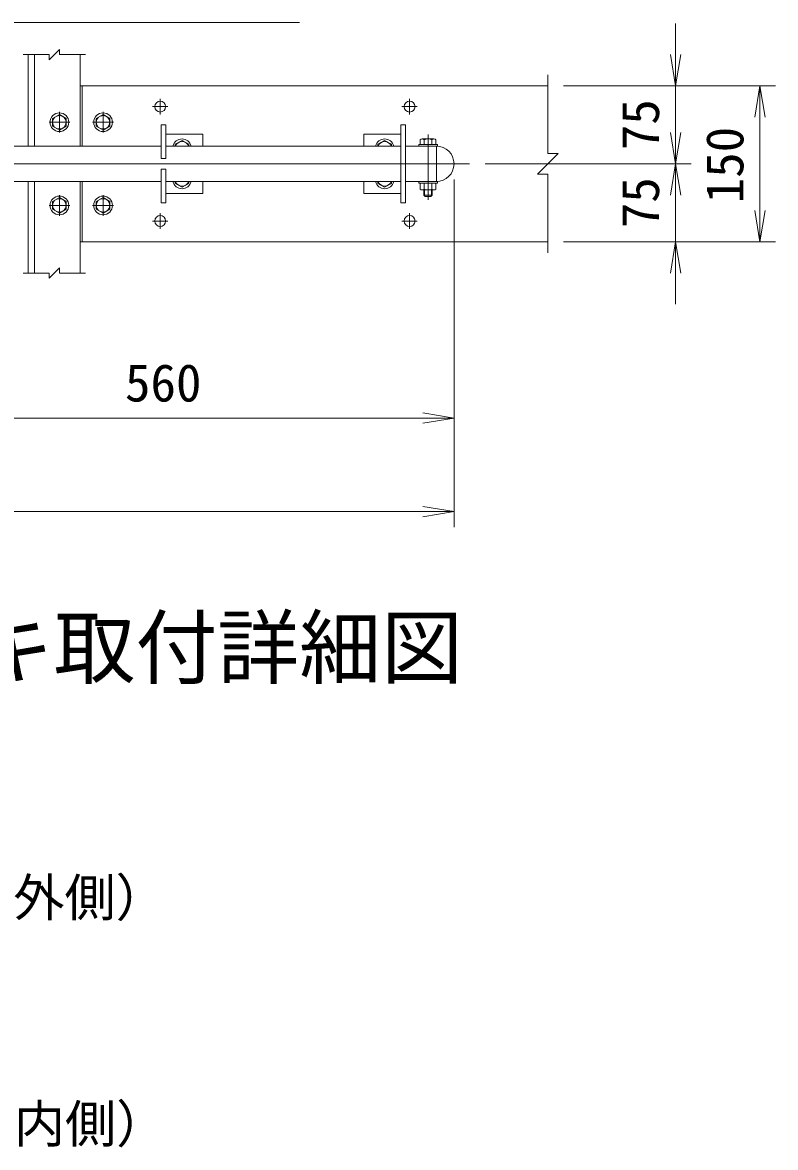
# Model space of a CAD drawing. Units: millimetres, scale not verified, with parts at other scales. Extents: x -6300 to 6300, y -4455 to 4455.
# Drawn here: x 3283 to 4732, y 549 to 2713 of the extents above; entities that cross this region are included whole.
import ezdxf
from ezdxf.enums import TextEntityAlignment as Align

# ---------------------------------------------------------------- set-up
doc = ezdxf.new("R2010")
doc.units = ezdxf.units.MM
doc.header["$LTSCALE"] = 30
doc.linetypes.add('DASHED', pattern=[7.5, 6, -1.5])
doc.linetypes.add('USER1', pattern=[50.8, 31.75, -6.35, 6.35, -6.35])
for name, color, linetype, lineweight in [('0-0_D-TTL-TXT', 7, 'Continuous', 18), ('0-1_D-STR1', 1, 'Continuous', 18), ('0-2_D-BMK', 2, 'USER1', 13), ('0-6_D-STR-DIM', 7, 'Continuous', 9), ('0-7_0', 7, 'Continuous', 9), ('0-8_D-STR-TXT', 7, 'Continuous', 9), ('0-9_D-STR3', 3, 'Continuous', 13)]:
    doc.layers.add(name, color=color, linetype=linetype, lineweight=lineweight)
doc.styles.add('ＭＳ ゴシック', font='')
doc.styles.get('ＭＳ ゴシック').set_extended_font_data('MS Gothic')

# ---------------------------------------------------------------- blocks, each defined once
blk = doc.blocks.new('_Open')
at = {"layer": '0-7_0'}
blk.add_line((-30, 5), (0, 0), dxfattribs=at)
blk.add_lwpolyline([(-30, -5), (0, 0), (-30, 0)], dxfattribs=at)
blk = doc.blocks.new('U29')
at = {"layer": '0-2_D-BMK'}
for p, q in [((300, 0), (-300, 0)), ((0, -300), (0, 300))]:
    blk.add_line(p, q, dxfattribs=at)
at = {"layer": '0-9_D-STR3'}
blk.add_lwpolyline([(194.9, 112.5), (0, 225), (-194.9, 112.5), (-194.9, -112.5), (0, -225), (194.9, -112.5)], close=True, dxfattribs=at)
for radius in [270, 194.9]:
    blk.add_circle((0, 0), radius, dxfattribs=at)

msp = doc.modelspace()

# ---------------------------------------------------------------- linework, layer by layer
at = {"layer": '0-1_D-STR1'}
for p, q in [((3293.74, 2475.25), (3293.74, 2651.25)), ((3393.74, 2475.25), (3393.74, 2651.25)), ((3393.74, 2591.25), (4293.74, 2591.25)), ((3397.74, 2591.25), (3397.74, 2475.25)), ((3293.74, 2231.25), (3293.74, 2407.25)), ((3393.74, 2231.25), (3393.74, 2407.25)), ((3397.74, 2407.25), (3397.74, 2291.25)), ((3393.74, 2291.25), (4293.74, 2291.25))]:
    msp.add_line(p, q, dxfattribs=at)
at = {"layer": '0-1_D-STR1', "linetype": 'DASHED'}
for p, q in [((3305.74, 2475.25), (3305.74, 2651.25)), ((3305.74, 2231.25), (3305.74, 2407.25))]:
    msp.add_line(p, q, dxfattribs=at)
at = {"layer": '0-2_D-BMK'}
for p, q in [((3547.74, 2566.13), (3547.74, 2536.37)), ((4027.74, 2566.13), (4027.74, 2536.37)), ((3562.62, 2551.25), (3532.86, 2551.25)), ((4042.62, 2551.25), (4012.86, 2551.25)), ((4063.24, 2497.74), (4063.24, 2371.94)), ((4143.24, 2441.25), (2283.24, 2441.25)), ((3547.74, 2316.37), (3547.74, 2346.13)), ((4027.74, 2346.13), (4027.74, 2316.37)), ((3562.62, 2331.25), (3532.86, 2331.25)), ((4042.62, 2331.25), (4012.86, 2331.25))]:
    msp.add_line(p, q, dxfattribs=at)
at = {"layer": '0-6_D-STR-DIM'}
for p, q in [((4539.71, 2651.25), (4539.71, 2711.25)), ((3333.74, 2641.25), (3353.74, 2661.25)), ((3353.74, 2651.25), (3353.74, 2661.25)), ((3283.74, 2651.25), (3333.74, 2651.25)), ((3333.74, 2641.25), (3333.74, 2651.25)), ((3353.74, 2651.25), (3403.74, 2651.25)), ((4293.74, 2461.25), (4293.74, 2612.22)), ((4323.74, 2591.25), (4569.71, 2591.25)), ((4323.74, 2591.25), (4732.02, 2591.25)), ((4539.71, 2591.25), (4539.71, 2441.25)), ((4539.71, 2501.25), (4539.71, 2561.25)), ((4702.02, 2531.25), (4702.02, 2351.25)), ((4273.74, 2421.25), (4313.74, 2461.25)), ((4293.74, 2461.25), (4313.74, 2461.25)), ((4173.24, 2441.25), (4569.71, 2441.25)), ((4173.24, 2441.25), (4569.71, 2441.25)), ((4539.71, 2441.25), (4539.71, 2291.25)), ((4113.24, 2411.25), (4113.24, 1922.32)), ((4113.24, 2411.25), (4113.24, 1742.32)), ((4273.74, 2421.25), (4293.74, 2421.25)), ((4293.74, 2270.28), (4293.74, 2421.25)), ((4539.71, 2381.25), (4539.71, 2321.25)), ((4323.74, 2291.25), (4569.71, 2291.25)), ((4323.74, 2291.25), (4732.02, 2291.25)), ((3283.74, 2231.25), (3333.74, 2231.25)), ((3333.74, 2221.25), (3353.74, 2241.25)), ((3333.74, 2221.25), (3333.74, 2231.25)), ((3353.74, 2231.25), (3353.74, 2241.25)), ((3353.74, 2231.25), (3403.74, 2231.25)), ((4539.71, 2231.25), (4539.71, 2171.25)), ((3053.24, 1952.32), (4053.24, 1952.32)), ((2373.24, 1772.32), (4053.24, 1772.32))]:
    msp.add_line(p, q, dxfattribs=at)
at = {"layer": '0-8_D-STR-TXT'}
msp.add_lwpolyline([(3815.85, 2713.06), (2779.58, 2713.06), (2653.39, 2477.01)], dxfattribs=at)
at = {"layer": '0-9_D-STR3'}
for p, q in [((3549.74, 2516.25), (3549.74, 2451.28)), ((3549.74, 2516.25), (3558.74, 2516.25)), ((3558.74, 2516.25), (3558.74, 2451.28)), ((4010.74, 2516.25), (4010.74, 2366.25)), ((4019.74, 2516.25), (4010.74, 2516.25)), ((4019.74, 2516.25), (4019.74, 2366.25)), ((3558.74, 2498.25), (3629.74, 2498.25)), ((3629.74, 2498.25), (3629.74, 2475.25)), ((3939.74, 2498.25), (3939.74, 2475.25)), ((4010.74, 2498.25), (3939.74, 2498.25)), ((4074.5, 2489.45), (4051.99, 2489.45)), ((3549.74, 2475.25), (2997.74, 2475.25)), ((4010.74, 2475.25), (3558.74, 2475.25)), ((3589.74, 2486.25), (3576.74, 2478.76)), ((3576.74, 2478.76), (3576.74, 2475.25)), ((3589.74, 2486.25), (3602.74, 2478.76)), ((3602.74, 2478.76), (3602.74, 2475.25)), ((3979.74, 2486.25), (3966.74, 2478.76)), ((3966.74, 2478.76), (3966.74, 2475.25)), ((3979.74, 2486.25), (3992.74, 2478.76)), ((3992.74, 2478.76), (3992.74, 2475.25)), ((4079.24, 2475.25), (4019.74, 2475.25)), ((4048.24, 2487.29), (4048.24, 2478.45)), ((4078.24, 2478.45), (4048.24, 2478.45)), ((4055.73, 2487.29), (4055.73, 2478.45)), ((4070.76, 2487.29), (4070.76, 2478.45)), ((4078.24, 2487.29), (4078.24, 2478.45)), ((4079.24, 2475.25), (4079.24, 2407.25)), ((3558.74, 2451.28), (3549.74, 2451.28)), ((3549.74, 2431.28), (3549.74, 2366.25)), ((3558.74, 2431.28), (3549.74, 2431.28)), ((3558.74, 2431.28), (3558.74, 2366.25)), ((3549.74, 2407.25), (2997.74, 2407.25)), ((4010.74, 2407.25), (3558.74, 2407.25)), ((3576.74, 2407.25), (3576.74, 2403.73)), ((3589.74, 2396.25), (3576.74, 2403.73)), ((3589.74, 2396.25), (3602.74, 2403.73)), ((3602.74, 2407.25), (3602.74, 2403.73)), ((3629.74, 2407.25), (3629.74, 2384.25)), ((3939.74, 2407.25), (3939.74, 2384.25)), ((3966.74, 2407.25), (3966.74, 2403.73)), ((3979.74, 2396.25), (3966.74, 2403.73)), ((3979.74, 2396.25), (3992.74, 2403.73)), ((3992.74, 2407.25), (3992.74, 2403.73)), ((4079.24, 2407.25), (4019.74, 2407.25)), ((4078.24, 2404.05), (4048.24, 2404.05)), ((4048.24, 2404.05), (4048.24, 2392.45)), ((4055.74, 2404.05), (4055.74, 2392.45)), ((4070.74, 2404.05), (4070.74, 2392.45)), ((4078.24, 2404.05), (4078.24, 2392.45)), ((3558.74, 2384.25), (3629.74, 2384.25)), ((4010.74, 2384.25), (3939.74, 2384.25)), ((4074.8, 2391.05), (4051.71, 2391.05)), ((4055.24, 2391.05), (4055.24, 2380.85)), ((4056.74, 2391.05), (4056.74, 2380.85)), ((4071.24, 2380.85), (4068.84, 2378.45)), ((4069.74, 2391.05), (4069.74, 2380.85)), ((4071.24, 2391.05), (4071.24, 2380.85)), ((3549.74, 2366.25), (3558.74, 2366.25)), ((4019.74, 2366.25), (4010.74, 2366.25)), ((4068.84, 2378.45), (4057.64, 2378.45))]:
    msp.add_line(p, q, dxfattribs=at)
for points in [[(4081.24, 2478.45), (4045.24, 2478.45), (4045.24, 2475.25), (4081.24, 2475.25)], [(4081.24, 2407.25), (4045.24, 2407.25), (4045.24, 2404.05), (4081.24, 2404.05)]]:
    msp.add_lwpolyline(points, close=True, dxfattribs=at)
msp.add_lwpolyline([(4071.24, 2380.85), (4055.24, 2380.85), (4057.64, 2378.45)], dxfattribs=at)
for centre in [(3547.74, 2551.25), (4027.74, 2551.25), (3547.74, 2331.25), (4027.74, 2331.25)]:
    msp.add_circle(centre, 10.5, dxfattribs=at)
for centre, radius, start, end in [((3589.74, 2471.25), 18, 12.83959, 167.16041), ((3979.74, 2471.25), 18, 12.83959, 167.16041), ((4051.99, 2485.13), 4.32, 30, 150), ((4063.24, 2475.29), 14.16, 57.93138, 122.06862), ((4074.5, 2485.13), 4.32, 30, 150), ((3589.74, 2471.25), 13, 17.92021, 162.07979), ((3979.74, 2471.25), 13, 17.92021, 162.07979), ((4079.24, 2441.25), 34, 270, 90), ((3589.74, 2411.25), 18, 192.83959, 347.16041), ((3589.74, 2411.25), 13, 197.92021, 342.07979), ((3979.74, 2411.25), 18, 192.83959, 347.16041), ((3979.74, 2411.25), 13, 197.92021, 342.07979), ((4051.99, 2396.74), 5.7, 228.86505, 311.13495), ((4063.24, 2411.84), 20.79, 248.85295, 291.14705), ((4074.49, 2396.74), 5.7, 228.83491, 311.16509)]:
    msp.add_arc(centre, radius, start, end, dxfattribs=at)

# ---------------------------------------------------------------- block references
at = {"layer": '0-6_D-STR-DIM', "xscale": 2, "yscale": 2}
for p, rotation in [((4539.71, 2591.25), 270), ((4702.02, 2591.25), 90), ((4539.71, 2441.25), 270), ((4539.71, 2441.25), 90), ((4702.02, 2291.25), 270), ((4539.71, 2291.25), 90)]:
    msp.add_blockref('_Open', p, dxfattribs=dict(at, rotation=rotation))
at = {"layer": '0-6_D-STR-DIM'}
for name, p, xscale, yscale in [('U29', (3353.74, 2521.25), -0.06666667, 0.06666667), ('U29', (3437.74, 2521.25), -0.06666667, 0.06666667), ('U29', (3353.74, 2361.25), -0.06666667, 0.06666667), ('U29', (3437.74, 2361.25), -0.06666667, 0.06666667), ('_Open', (4113.24, 1952.32), 2, 2), ('_Open', (4113.24, 1772.32), 2, 2)]:
    msp.add_blockref(name, p, dxfattribs=dict(at, xscale=xscale, yscale=yscale))

# ---------------------------------------------------------------- texts
at = {"layer": '0-0_D-TTL-TXT', "style": 'ＭＳ ゴシック'}
msp.add_text('右外カンヌキ取付詳細図', height=115.5, dxfattribs=at).set_placement((2397.29, 1418.7), align=Align.BOTTOM_LEFT)
at = {"layer": '0-6_D-STR-DIM', "style": 'ＭＳ ゴシック'}
for s, p in [('75', (4529.59, 2467.35)), ('150', (4691.9, 2365.27)), ('75', (4529.59, 2317.35))]:
    msp.add_text(s, height=72.14, rotation=90, dxfattribs=at).set_placement(p, align=Align.BOTTOM_LEFT)
msp.add_text('560', height=72.14, dxfattribs=at).set_placement((3479.93, 1962.44), align=Align.BOTTOM_LEFT)
at = {"layer": '0-8_D-STR-TXT', "style": 'ＭＳ ゴシック'}
for s, p in [('（外側）', (3166.75, 972.53)), ('（内側）', (3167.68, 537.25))]:
    msp.add_text(s, height=72.14, dxfattribs=at).set_placement(p, align=Align.BOTTOM_LEFT)

doc.saveas('drawing.dxf')
